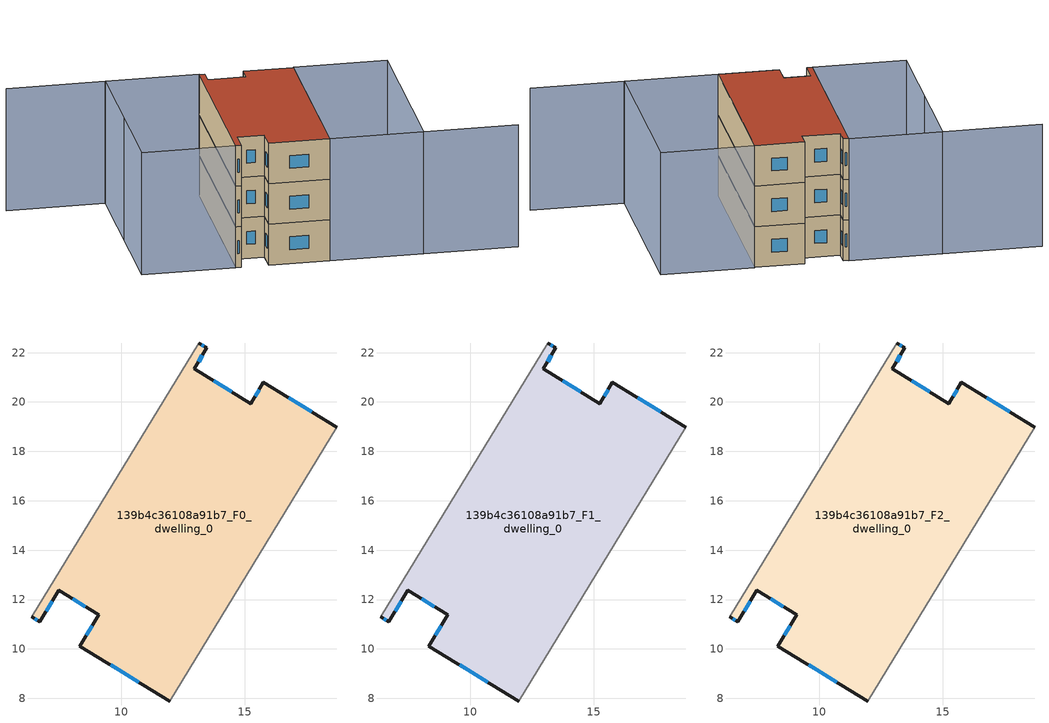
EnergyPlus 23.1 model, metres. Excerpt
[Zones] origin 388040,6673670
139b4c36108a91b7_F0_dwelling_0
 floor ground (EU_floor_Construction): 15.77,20.8 18.73,18.99 11.97,7.89 8.34,10.11 9.11,11.38 7.48,12.37 6.71,11.1 6.39,11.3 13.15,22.39 13.47,22.2 12.97,21.34 15.26,19.94 z0
 wall outside (EU_wall_Construction): 6.39,11.3 6.71,11.1 7.48,12.37 9.11,11.38 8.34,10.11 11.97,7.89 / 18.73,18.99 15.77,20.8 15.26,19.94 12.97,21.34 13.47,22.2 13.15,22.39 z0:3
 wall adiabatic (EU_wall_Construction): 13.15,22.39 6.39,11.3 / 11.97,7.89 18.73,18.99 z0:3
 window (EU_Window_Construction): 8.04,12.03 8.55,11.72 / 6.98,11.53 7.22,11.93 / 6.5,11.23 6.6,11.17 / 13.36,22.26 13.26,22.32 / 13.14,21.63 13.3,21.9 / 14.47,20.42 13.75,20.86 / 15.59,20.5 15.43,20.23 / 17.71,19.61 16.78,20.18 / 9.58,9.35 10.72,8.65 / 8.84,10.95 8.6,10.55 z1.03:1.97
139b4c36108a91b7_F1_dwelling_0
 floor to 139b4c36108a91b7_F0_dwelling_0 (EU_floor_Construction): 15.76,20.8 18.73,18.99 11.97,7.89 8.33,10.11 9.11,11.38 7.48,12.37 6.71,11.1 6.39,11.3 13.15,22.39 13.47,22.2 12.97,21.34 15.26,19.94 z3
 wall outside (EU_wall_Construction): 6.39,11.3 6.71,11.1 7.48,12.37 9.11,11.38 8.34,10.11 11.97,7.89 / 18.73,18.99 15.77,20.8 15.26,19.94 12.97,21.34 13.47,22.2 13.15,22.39 z3:6
 wall adiabatic (EU_wall_Construction): 13.15,22.39 6.39,11.3 / 11.97,7.89 18.73,18.99 z3:6
 window (EU_Window_Construction): 8.04,12.03 8.55,11.72 / 6.98,11.53 7.22,11.93 / 6.5,11.23 6.6,11.17 / 13.36,22.26 13.26,22.32 / 13.14,21.63 13.3,21.9 / 14.47,20.42 13.75,20.86 / 15.59,20.5 15.43,20.23 / 17.71,19.61 16.78,20.18 / 9.58,9.35 10.72,8.65 / 8.84,10.95 8.6,10.55 z4.03:4.97
139b4c36108a91b7_F2_dwelling_0
 floor to 139b4c36108a91b7_F1_dwelling_0 (EU_floor_Construction): 15.76,20.8 18.73,18.99 11.97,7.89 8.33,10.11 9.11,11.38 7.48,12.37 6.71,11.1 6.39,11.3 13.15,22.39 13.47,22.2 12.97,21.34 15.26,19.94 z6
 wall outside (EU_wall_Construction): 6.39,11.3 6.71,11.1 7.48,12.37 9.11,11.38 8.34,10.11 11.97,7.89 / 18.73,18.99 15.77,20.8 15.26,19.94 12.97,21.34 13.47,22.2 13.15,22.39 z6:9
 wall adiabatic (EU_wall_Construction): 13.15,22.39 6.39,11.3 / 11.97,7.89 18.73,18.99 z6:9
 window (EU_Window_Construction): 8.04,12.03 8.55,11.72 / 6.98,11.53 7.22,11.93 / 6.5,11.23 6.6,11.17 / 13.36,22.26 13.26,22.32 / 13.14,21.63 13.3,21.9 / 14.47,20.42 13.75,20.86 / 15.59,20.5 15.43,20.23 / 17.71,19.61 16.78,20.18 / 9.58,9.35 10.72,8.65 / 8.84,10.95 8.6,10.55 z7.03:7.97
 roof outside (EU_roof_Construction): 11.97,7.89 18.73,18.99 15.77,20.8 15.26,19.94 12.97,21.34 13.47,22.2 13.15,22.39 6.39,11.3 6.71,11.1 7.48,12.37 9.11,11.38 8.34,10.11 z9
shading: 23.13,1.08 17.55,4.49 / 1.68,29.4 7.57,25.8 / 17.55,4.49 24.32,15.6 / 24.32,15.59 17.55,4.49 / 17.55,4.49 11.97,7.89 / 11.97,7.89 18.74,18.99 / 18.74,18.99 24.32,15.59 / 0.8,14.7 7.57,25.8 / 7.57,25.8 13.15,22.4 / 13.15,22.4 6.39,11.3 / 6.39,11.3 0.8,14.7 / 7.57,25.8 0.8,14.7 z0:9
[Building]
EU S2 Campaign: North Axis=0; Terrain=City; Solar Distribution=FullExterior
[Site:Location]
Helsinki-Vantaa.AP: Latitude=60.317; Longitude=24.963; Time Zone=2; Elevation=54.6
[SizingPeriod:WeatherFileDays]
AnnualSizingPeriod: Begin Month=1; Begin Day of Month=1; End Month=12; End Day of Month=31; Day of Week for Start Day=Monday; Use Weather File Daylight Saving Period=No; Use Weather File Rain and Snow Indicators=No
[MATERIAL]
EU_InternalMass_Material: Roughness=MediumRough; Thickness=0.1; Conductivity=1; Density=1800; Specific Heat=900; Thermal Absorptance=0.9; Solar Absorptance=0.7; Visible Absorptance=0.7
[MATERIAL:NOMASS] Roughness=MediumRough; Thermal Absorptance=0.9; Solar Absorptance=0.7; Visible Absorptance=0.7
Name | Thermal Resistance
EU_wall_NoMass | 6.47353
EU_roof_NoMass | 12.2278
EU_floor_NoMass | 6.87813
[WINDOWMATERIAL:SIMPLEGLAZINGSYSTEM]
EU_Window_SimpleGlazing: UFactor=0.908678; Solar Heat Gain Coefficient=0.7; Visible Transmittance=0.7
[CONSTRUCTION]
EU_wall_Construction: EU_wall_NoMass
EU_roof_Construction: EU_roof_NoMass
EU_floor_Construction: EU_floor_NoMass
EU_Window_Construction: EU_Window_SimpleGlazing
EU_InternalMass_Construction: EU_InternalMass_Material
[ZONE] Type=1; Multiplier=1; Ceiling Height=autocalculate; Volume=238.348; Floor Area=autocalculate; Part of Total Floor Area=Yes
139b4c36108a91b7_F0_dwelling_0; 139b4c36108a91b7_F1_dwelling_0; 139b4c36108a91b7_F2_dwelling_0
[INTERNALMASS] Construction=EU_InternalMass_Construction; Surface Area=79.4493
Name | Zone or ZoneList
139b4c36108a91b7_F0_dwelling_0_EU_InternalMass | 139b4c36108a91b7_F0_dwelling_0
139b4c36108a91b7_F1_dwelling_0_EU_InternalMass | 139b4c36108a91b7_F1_dwelling_0
139b4c36108a91b7_F2_dwelling_0_EU_InternalMass | 139b4c36108a91b7_F2_dwelling_0
[OTHEREQUIPMENT] Fuel Type=Electricity; Design Level Calculation Method=Watts/Area; Power per Zone Floor Area=1; Fraction Latent=0; Fraction Radiant=0; Fraction Lost=0; Carbon Dioxide Generation Rate=0; EndUse Subcategory=EU_Step8_InternalGains
Name | Zone or ZoneList or Space or SpaceList | Schedule
EU_Step8_InternalGain_139b4c36108a91b7_F0_dwelling_0_f000 | 139b4c36108a91b7_F0_dwelling_0 | EU_Step8_GainSchedule_139b4c36108a91b7_F0_dwelling_0_f000
EU_Step8_InternalGain_139b4c36108a91b7_F1_dwelling_0_f000 | 139b4c36108a91b7_F1_dwelling_0 | EU_Step8_GainSchedule_139b4c36108a91b7_F1_dwelling_0_f000
EU_Step8_InternalGain_139b4c36108a91b7_F2_dwelling_0_f000 | 139b4c36108a91b7_F2_dwelling_0 | EU_Step8_GainSchedule_139b4c36108a91b7_F2_dwelling_0_f000
[ZONEVENTILATION:DESIGNFLOWRATE] Schedule=EU_AlwaysOn; Design Flow Rate Calculation Method=AirChanges/Hour; Air Changes per Hour=0.545207; Ventilation Type=Natural; Fan Pressure Rise=0; Fan Total Efficiency=1; Constant Term Coefficient=1; Temperature Term Coefficient=0; Velocity Term Coefficient=0; Velocity Squared Term Coefficient=0; Minimum Indoor Temperature=-100; Maximum Indoor Temperature=100; Delta Temperature=-100; Minimum Outdoor Temperature=-100; Maximum Outdoor Temperature=100; Maximum Wind Speed=40
Name | Zone or ZoneList or Space or SpaceList
EU_ConstantAir_139b4c36108a91b7_F0_dwelling_0 | 139b4c36108a91b7_F0_dwelling_0
EU_ConstantAir_139b4c36108a91b7_F1_dwelling_0 | 139b4c36108a91b7_F1_dwelling_0
EU_ConstantAir_139b4c36108a91b7_F2_dwelling_0 | 139b4c36108a91b7_F2_dwelling_0
[HVACTEMPLATE:THERMOSTAT] Constant Heating Setpoint=20; Constant Cooling Setpoint=50
EU_HeatOnly_139b4c36108a91b7_F0_dwelling_0; EU_HeatOnly_139b4c36108a91b7_F1_dwelling_0; EU_HeatOnly_139b4c36108a91b7_F2_dwelling_0
[HVACTEMPLATE:ZONE:IDEALLOADSAIRSYSTEM] System Availability Schedule=EU_AlwaysOn; Maximum Heating Supply Air Temperature=50; Minimum Cooling Supply Air Temperature=13; Maximum Heating Supply Air Humidity Ratio=0.0156; Minimum Cooling Supply Air Humidity Ratio=0.0077; Heating Limit=NoLimit; Cooling Limit=NoLimit; Heating Availability Schedule=EU_AlwaysOn; Cooling Availability Schedule=EU_CoolingOff; Dehumidification Control Type=ConstantSensibleHeatRatio; Cooling Sensible Heat Ratio=0.7; Dehumidification Setpoint=60; Humidification Control Type=None; Humidification Setpoint=30; Outdoor Air Method=None; Outdoor Air Flow Rate per Person=0.00944; Outdoor Air Flow Rate per Zone Floor Area=0; Outdoor Air Flow Rate per Zone=0; Demand Controlled Ventilation Type=None; Outdoor Air Economizer Type=NoEconomizer; Heat Recovery Type=None; Sensible Heat Recovery Effectiveness=0.7; Latent Heat Recovery Effectiveness=0.65
Name | Template Thermostat
139b4c36108a91b7_F0_dwelling_0 | EU_HeatOnly_139b4c36108a91b7_F0_dwelling_0
139b4c36108a91b7_F1_dwelling_0 | EU_HeatOnly_139b4c36108a91b7_F1_dwelling_0
139b4c36108a91b7_F2_dwelling_0 | EU_HeatOnly_139b4c36108a91b7_F2_dwelling_0
[SIZING:ZONE] Zone Cooling Design Supply Air Temperature Input Method=SupplyAirTemperature; Zone Cooling Design Supply Air Temperature=13; Zone Heating Design Supply Air Temperature Input Method=SupplyAirTemperature; Zone Heating Design Supply Air Temperature=50; Zone Cooling Design Supply Air Humidity Ratio=0.008; Zone Heating Design Supply Air Humidity Ratio=0.008; Cooling Design Air Flow Method=DesignDay; Cooling Design Air Flow Rate=0; Cooling Minimum Air Flow per Zone Floor Area=0.000762; Cooling Minimum Air Flow=0; Cooling Minimum Air Flow Fraction=0.2; Heating Design Air Flow Method=DesignDay; Heating Design Air Flow Rate=0; Heating Maximum Air Flow per Zone Floor Area=0.002032; Heating Maximum Air Flow=0.141576; Heating Maximum Air Flow Fraction=0.3; Account for Dedicated Outdoor Air System=No; Dedicated Outdoor Air System Control Strategy=NeutralSupplyAir; Dedicated Outdoor Air Low Setpoint Temperature for Design=autosize; Dedicated Outdoor Air High Setpoint Temperature for Design=autosize; Zone Load Sizing Method=Sensible Load Only No Latent Load; Zone Latent Cooling Design Supply Air Humidity Ratio Input Method=HumidityRatioDifference; Zone Cooling Design Supply Air Humidity Ratio Difference=0.005; Zone Latent Heating Design Supply Air Humidity Ratio Input Method=HumidityRatioDifference; Zone Humidification Design Supply Air Humidity Ratio Difference=0.005
139b4c36108a91b7_F0_dwelling_0; 139b4c36108a91b7_F1_dwelling_0; 139b4c36108a91b7_F2_dwelling_0
[SCHEDULE:CONSTANT]
Name | Hourly Value
EU_AlwaysOn | 1
EU_CoolingOff | 0
[SCHEDULE:FILE] Column Number=1; Rows to Skip at Top=0; Number of Hours of Data=8760; Column Separator=Comma; Interpolate to Timestep=No; Minutes per Item=60; Adjust Schedule for Daylight Savings=Yes
Name | File
EU_Step8_GainSchedule_139b4c36108a91b7_F0_dwelling_0_f000 | ../../schedules/139b4c36108a91b7/139b4c36108a91b7_F0_dwelling_0_f000_gain.csv
EU_Step8_GainSchedule_139b4c36108a91b7_F1_dwelling_0_f000 | ../../schedules/139b4c36108a91b7/139b4c36108a91b7_F1_dwelling_0_f000_gain.csv
EU_Step8_GainSchedule_139b4c36108a91b7_F2_dwelling_0_f000 | ../../schedules/139b4c36108a91b7/139b4c36108a91b7_F2_dwelling_0_f000_gain.csv
